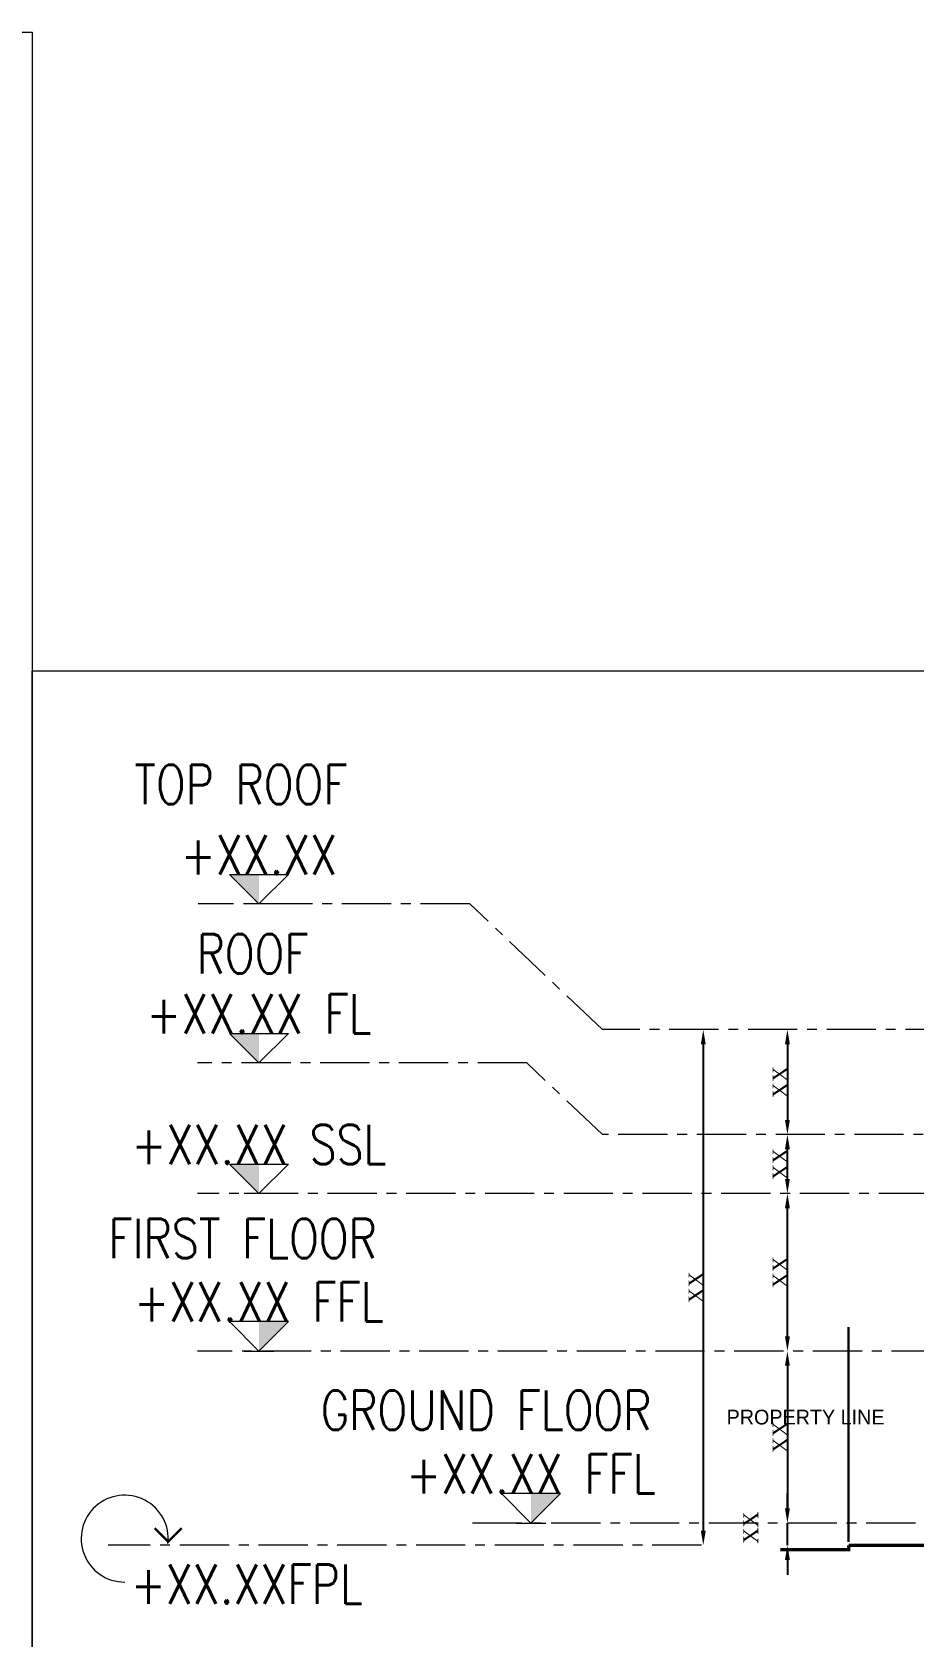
# Model space of a CAD drawing. Header units: millimetres. Extents: x -9083 to 924194, y -232449 to 321637.
# Drawn here: x 24333 to 33293, y -215630 to -199316 of the extents above; entities that cross this region are included whole.
import ezdxf
from ezdxf.enums import TextEntityAlignment as Align

# ---------------------------------------------------------------- set-up
doc = ezdxf.new("R2010")
doc.units = ezdxf.units.MM
doc.header["$LTSCALE"] = 400
doc.header["$MEASUREMENT"] = 0
doc.header["$PDMODE"] = 3
for name, pattern in [('CENTER', [2, 1.25, -0.25, 0.25, -0.25]), ('CENTERX2', [4, 2.5, -0.5, 0.5, -0.5]), ('DASHDOT', [1, 0.5, -0.25, 0, -0.25])]:
    doc.linetypes.add(name, pattern=pattern)
doc.layers.get('Defpoints').update_dxf_attribs({"color": 8, "lineweight": 5})
doc.layers.add('AXIES', color=7, linetype='CENTER', lineweight=0, true_color=0x949596)
for name, color, linetype, lineweight in [('GENERAL TEXT', 4, 'Continuous', 5), ('LEVEL SYMBOL', 8, 'Continuous', 5), ('LEVELS', 251, 'Continuous', 5), ('PLOT BOWNDARY', 1, 'DASHDOT', 50), ('ROOMS DIMENSION', 3, 'Continuous', 5)]:
    doc.layers.add(name, color=color, linetype=linetype, lineweight=lineweight)
doc.styles.add('ROMAN', font='times.ttf')
doc.styles.add('ROMANS-TITLE', font='ROMANS.shx', dxfattribs={"width": 0.8})
doc.styles.get("Standard").update_dxf_attribs({"font": 'GOTHIC.TTF', "height": 220})
doc.dimstyles.new('ROOMS DIM', dxfattribs={"dimtxt": 150, "dimasz": 150, "dimexe": 0.06, "dimexo": 0.06, "dimgap": 0.03, "dimtad": 1, "dimtoh": 1, "dimdec": 0, "dimlfac": 0.1, "dimzin": 13, "dimdsep": 46, "dimtxsty": 'ROMAN', "dimcen": 0.09, "dimdle": 0.06, "dimse1": 1, "dimse2": 1, "dimclrd": 256, "dimclre": 256, "dimclrt": 3, "dimadec": 0, "dimazin": 0, "dimtfac": 1, "dimtdec": 0, "dimtix": 1, "dimtmove": 2, "dimatfit": 3, "dimfxl": 0.06, "dimtolj": 1, "dimtzin": 0, "dimarcsym": 0})

# ---------------------------------------------------------------- blocks, each defined once
blk = doc.blocks.new('*D50')
at = {"layer": 'Defpoints', "color": 0, "transparency": 16777216}
for p in [(31608, -209457), (32008, -210524), (32008, -210524)]:
    blk.add_point(p, dxfattribs=at)
at = {"layer": 'ROOMS DIMENSION', "lineweight": -2, "transparency": 16777216}
blk.add_line((32008, -209607), (32008, -210374), dxfattribs=at)
at = {"layer": 'ROOMS DIMENSION', "transparency": 16777216}
for points in [[(31983, -209607), (32033, -209607), (32008, -209457)], [(31983, -210374), (32033, -210374), (32008, -210524)]]:
    blk.add_solid(points, dxfattribs=at)
at = {"layer": 'ROOMS DIMENSION', "color": 3, "lineweight": 0, "transparency": 16777216, "insert": (31933, -209991), "char_height": 150, "attachment_point": 5, "rotation": 90, "style": 'ROMAN'}
blk.add_mtext('\\A1;XX', dxfattribs=at)
blk = doc.blocks.new('*D51')
at = {"layer": 'Defpoints', "color": 0, "transparency": 16777216}
for p in [(32008, -212724, 0), (32008, -214474), (32008, -214474)]:
    blk.add_point(p, dxfattribs=at)
at = {"layer": 'ROOMS DIMENSION', "lineweight": -2, "transparency": 16777216}
blk.add_line((32008, -212874), (32008, -214324), dxfattribs=at)
at = {"layer": 'ROOMS DIMENSION', "transparency": 16777216}
for points in [[(31983, -212874), (32033, -212874), (32008, -212724)], [(31983, -214324), (32033, -214324), (32008, -214474)]]:
    blk.add_solid(points, dxfattribs=at)
at = {"layer": 'ROOMS DIMENSION', "color": 3, "lineweight": 0, "transparency": 16777216, "insert": (31933, -213599), "char_height": 150, "attachment_point": 5, "rotation": 90, "style": 'ROMAN'}
blk.add_mtext('\\A1;XX', dxfattribs=at)
blk = doc.blocks.new('*D52')
at = {"layer": 'Defpoints', "color": 0, "transparency": 16777216}
for p in [(32008, -214474), (32008, -214474), (32606, -214699, 0)]:
    blk.add_point(p, dxfattribs=at)
at = {"layer": 'ROOMS DIMENSION', "lineweight": -2, "transparency": 16777216}
for p, q in [((32008, -214324), (32008, -214174)), ((32008, -214699), (32008, -214474)), ((32008, -214849), (32008, -214999))]:
    blk.add_line(p, q, dxfattribs=at)
at = {"layer": 'ROOMS DIMENSION', "transparency": 16777216}
for points in [[(31983, -214324), (32033, -214324), (32008, -214474)], [(31983, -214849), (32033, -214849), (32008, -214699)]]:
    blk.add_solid(points, dxfattribs=at)
at = {"layer": 'ROOMS DIMENSION', "color": 3, "lineweight": 0, "transparency": 16777216, "insert": (31636, -214520), "char_height": 150, "attachment_point": 5, "rotation": 90, "style": 'ROMAN'}
blk.add_mtext('\\A1;XX', dxfattribs=at)
blk = doc.blocks.new('*D53')
at = {"layer": 'Defpoints', "color": 0, "transparency": 16777216}
for p in [(31153, -209457), (31153, -214699), (31153, -214699)]:
    blk.add_point(p, dxfattribs=at)
at = {"layer": 'ROOMS DIMENSION', "lineweight": -2, "transparency": 16777216}
blk.add_line((31153, -209607), (31153, -214549), dxfattribs=at)
at = {"layer": 'ROOMS DIMENSION', "transparency": 16777216}
for points in [[(31128, -209607), (31178, -209607), (31153, -209457)], [(31128, -214549), (31178, -214549), (31153, -214699)]]:
    blk.add_solid(points, dxfattribs=at)
at = {"layer": 'ROOMS DIMENSION', "color": 3, "lineweight": 0, "transparency": 16777216, "insert": (31078, -212078), "char_height": 150, "attachment_point": 5, "rotation": 90, "style": 'ROMAN'}
blk.add_mtext('\\A1;XX', dxfattribs=at)
blk = doc.blocks.new('*D54')
at = {"layer": 'Defpoints', "color": 0, "transparency": 16777216}
for p in [(32008, -210524), (32008, -210524), (32008, -211124)]:
    blk.add_point(p, dxfattribs=at)
at = {"layer": 'ROOMS DIMENSION', "lineweight": -2, "transparency": 16777216}
blk.add_line((32008, -210974), (32008, -210674), dxfattribs=at)
at = {"layer": 'ROOMS DIMENSION', "transparency": 16777216}
for points in [[(31983, -210674), (32033, -210674), (32008, -210524)], [(31983, -210974), (32033, -210974), (32008, -211124)]]:
    blk.add_solid(points, dxfattribs=at)
at = {"layer": 'ROOMS DIMENSION', "color": 3, "lineweight": 0, "transparency": 16777216, "insert": (31933, -210824), "char_height": 150, "attachment_point": 5, "rotation": 90, "style": 'ROMAN'}
blk.add_mtext('\\A1;XX', dxfattribs=at)
blk = doc.blocks.new('*D55')
at = {"layer": 'Defpoints', "color": 0, "transparency": 16777216}
for p in [(32008, -211124), (32008, -211124), (32008, -212724)]:
    blk.add_point(p, dxfattribs=at)
at = {"layer": 'ROOMS DIMENSION', "lineweight": -2, "transparency": 16777216}
blk.add_line((32008, -212574), (32008, -211274), dxfattribs=at)
at = {"layer": 'ROOMS DIMENSION', "transparency": 16777216}
for points in [[(31983, -211274), (32033, -211274), (32008, -211124)], [(31983, -212574), (32033, -212574), (32008, -212724)]]:
    blk.add_solid(points, dxfattribs=at)
at = {"layer": 'ROOMS DIMENSION', "color": 3, "lineweight": 0, "transparency": 16777216, "insert": (31933, -211924), "char_height": 150, "attachment_point": 5, "rotation": 90, "style": 'ROMAN'}
blk.add_mtext('\\A1;XX', dxfattribs=at)
blk = doc.blocks.new('A-LVL_EL-SEC')
at = {"layer": 'LEVEL SYMBOL', "color": 5, "ltscale": 800}
blk.add_line((-150, 0), (150, 0), dxfattribs=at)
at = {"layer": 'LEVEL SYMBOL'}
blk.add_lwpolyline([(-300, 300), (0, 0), (300, 300), (-300, 300)], dxfattribs=at)
blk.add_solid([(0, 300), (300, 300), (0, 0)], dxfattribs=at)
at = {"layer": 'LEVEL SYMBOL', "color": 1, "ltscale": 800, "style": 'ROMANS-TITLE', "width": 0.8}
blk.add_attdef('FLOOR-LEVEL', text='', height=200, dxfattribs=at).set_placement((0, 580), align=Align.MIDDLE)
blk = doc.blocks.new('A$Ca606c626')
at = {"layer": 'LEVELS', "ltscale": 800, "const_width": 25}
blk.add_lwpolyline([(465, 156), (603, 19), (740, 157)], dxfattribs=at)
at = {"layer": 'LEVELS', "ltscale": 800}
blk.add_arc((161, 50), 442, 353.4864, 270, dxfattribs=at)

msp = doc.modelspace()

# ---------------------------------------------------------------- linework, layer by layer
at = {"layer": 'AXIES', "linetype": 'CENTERX2', "lineweight": 0, "ltscale": 0.5}
for p, q in [((43035.4058, -211124.17446, 0.00287), (26013.46872, -211124.17446, 0.00096)), ((35167.13062, -212724.17446, 0.00096), (26013.46875, -212724.17446, 0.00096)), ((34108.69236, -214474.17446, 0.00096), (28777.4511, -214474.17446, 0.00096)), ((31134.30443, -214699.17446), (25107.6039, -214699.17446))]:
    msp.add_line(p, q, dxfattribs=at)
at = {"layer": 'AXIES', "color": 251, "linetype": 'CENTERX2', "lineweight": 0, "ltscale": 0.5, "elevation": 0.00096}
for points in [[(40107.81533, -209457.17446), (30128.08621, -209457.17446), (28781.09298, -208178.38294), (26019.42239, -208178.38294)], [(34788.78667, -210524.17446), (30128.08621, -210524.17446), (29360.85714, -209795.79216), (26013.46872, -209795.79216)]]:
    msp.add_lwpolyline(points, dxfattribs=at)
at = {"layer": 'Defpoints', "lineweight": 0}
msp.add_lwpolyline([(907.14212, -199316.02536), (24333.33333, -199316.02536), (24333.33333, -232449.37784), (907.14212, -232449.37784)], close=True, dxfattribs=at)
at = {"layer": 'Defpoints'}
msp.add_lwpolyline([(24333.33333, -205809.70699), (47766.7818, -205809.70699), (47766.7818, -218974.20286), (24333.33333, -218974.20286)], close=True, dxfattribs=at)
at = {"layer": 'LEVELS', "linetype": 'Continuous', "lineweight": 0, "ltscale": 10, "const_width": 35}
msp.add_lwpolyline([(32629.30643, -214699.17446), (32629.30643, -214744.37109), (31936.64475, -214744.37109)], dxfattribs=at)
at = {"layer": 'LEVELS', "linetype": 'Continuous', "lineweight": 0, "ltscale": 10, "const_width": 35, "elevation": 0.00096}
msp.add_lwpolyline([(46286.56606, -214699.17446), (45129.30643, -214699.17446), (45129.30643, -214666.66946), (41029.30643, -214666.66946), (41029.30643, -214699.17446), (32629.30643, -214699.17446)], dxfattribs=at)
at = {"layer": 'PLOT BOWNDARY', "lineweight": 0, "const_width": 25}
msp.add_lwpolyline([(32629.30643, -214666.66946), (32629.30643, -212480.97452)], dxfattribs=at)

# ---------------------------------------------------------------- block references
at = {"layer": 'LEVEL SYMBOL', "lineweight": 0, "ltscale": 800}
ref = msp.add_blockref('A-LVL_EL-SEC', (26638.46873, -208178.38294, 0.00096), dxfattribs=dict(at, xscale=-1))
ref.add_attrib('FLOOR-LEVEL', '+XX.XX', dxfattribs={"color": 1, "ltscale": 800, "height": 400, "style": 'ROMANS-TITLE', "width": 0.8}).set_placement((26638.46873, -207678.38294, 0.00096), align=Align.MIDDLE)
ref = msp.add_blockref('A-LVL_EL-SEC', (26638.46873, -209795.79216, 0.00096), dxfattribs=dict(at, xscale=-1))
ref.add_attrib('FLOOR-LEVEL', '+XX.XX FL', dxfattribs={"color": 1, "ltscale": 800, "height": 400, "style": 'ROMANS-TITLE', "width": 0.8}).set_placement((26638.46873, -209295.79216, 0.00096), align=Align.MIDDLE)
ref = msp.add_blockref('A-LVL_EL-SEC', (26638.46873, -211124.17447, 0.00096), dxfattribs=dict(at, xscale=-1))
ref.add_attrib('FLOOR-LEVEL', '+XX.XX SSL', dxfattribs={"color": 1, "ltscale": 800, "height": 400, "style": 'ROMANS-TITLE', "width": 0.8}).set_placement((26638.46873, -210624.17447, 0.00096), align=Align.MIDDLE)
ref = msp.add_blockref('A-LVL_EL-SEC', (26638.46872, -212724.17446, 0.00096), dxfattribs=at)
ref.add_attrib('FLOOR-LEVEL', '+XX.XX FFL', dxfattribs={"color": 1, "ltscale": 800, "height": 400, "style": 'ROMANS-TITLE', "width": 0.8}).set_placement((26638.46872, -212224.17446, 0.00096), align=Align.MIDDLE)
ref = msp.add_blockref('A-LVL_EL-SEC', (29402.4511, -214474.17446, 0.00096), dxfattribs=at)
ref.add_attrib('FLOOR-LEVEL', '+XX.XX FFL', dxfattribs={"color": 1, "ltscale": 800, "height": 400, "style": 'ROMANS-TITLE', "width": 0.8}).set_placement((29402.4511, -213974.17446, 0.00096), align=Align.MIDDLE)
at = {"layer": 'LEVELS', "lineweight": 0}
msp.add_blockref('A$Ca606c626', (25113.1122, -214681.275, 0.00192), dxfattribs=at)

# ---------------------------------------------------------------- texts
at = {"layer": 'GENERAL TEXT', "lineweight": 0, "insert": (32192.54856, -213320.90381, 0.00096), "char_height": 150, "width": 2774.0642767, "attachment_point": 2}
msp.add_mtext('\\A1;PROPERTY LINE', dxfattribs=at)
at = {"layer": 'LEVELS', "lineweight": 0, "ltscale": 800, "char_height": 400, "width": 10000, "attachment_point": 1, "style": 'ROMANS-TITLE'}
for s, insert in [('\\pi3773.33333;{\\C1;TOP ROOF} ', (21599.06231, -206763.50865, 0.00103)), ('\\pi4405.71429;{\\C1;ROOF} ', (21599.06231, -208485.3566, 0.00103)), ('\\pi3499.04762;{\\C1;FIRST FLOOR}', (21608.84923, -211378.97593, 0.00096)), ('\\pi3140.95238;{\\C1;GROUND FLOOR}', (24125.34874, -213126.82942, 0.00096)), ('\\pi3727.61905;{\\C1;+XX.XXFPL}', (21608.84923, -214893.31559, 0.00096))]:
    msp.add_mtext(s, dxfattribs=dict(at, insert=insert))

# ---------------------------------------------------------------- dimensions: what is measured, and where the dimension line sits
at = {"layer": 'ROOMS DIMENSION', "lineweight": 0}
for base, p1, p2, picture, middle in [((31153.36484, -214699.17446, 0.00144), (31153.36484, -209457.17446, 0.00144), (31153.36484, -214699.17446, 0.00144), '*D53', (31078.33484, -212078.17446, 0.00144)), ((32008.32716, -210524.17446, 0.00144), (31608.32716, -209457.17446, 0.00144), (32008.32716, -210524.17446, 0.00144), '*D50', (31933.29716, -209990.67446, 0.00144)), ((32008.32716, -210524.17446, 0.00141), (32008.32716, -211124.17446, 0.00141), (32008.32716, -210524.17446, 0.00141), '*D54', (31933.29716, -210824.17446, 0.00141)), ((32008.32716, -211124.17446, 0.00096), (32008.32716, -212724.17446, 0.00096), (32008.32716, -211124.17446, 0.00096), '*D55', (31933.29716, -211924.17446, 0.00096)), ((32008.32716, -214474.17446, 0.00144), (32008.32716, -212724.17446, 0.00096), (32008.32716, -214474.17446, 0.00144), '*D51', (31933.29716, -213599.17446, 0.00144))]:
    dim = msp.add_linear_dim(base=base, p1=p1, p2=p2, angle=90, text='XX', dimstyle='ROOMS DIM', dxfattribs=at)
    dim.commit()
    dim.dimension.update_dxf_attribs({"geometry": picture, "text_midpoint": middle})
dim = msp.add_linear_dim(base=(32008.32716, -214474.17446, 0.00144), p1=(32606.25338, -214699.17446, 0.00192), p2=(32008.32716, -214474.17446, 0.00144), angle=90, text='XX', dimstyle='ROOMS DIM', dxfattribs=at)
dim.commit()
dim.dimension.update_dxf_attribs({"geometry": '*D52', "text_midpoint": (31636.13026, -214519.56558, 0.00144), "dimtype": 128})

doc.saveas('drawing.dxf')
